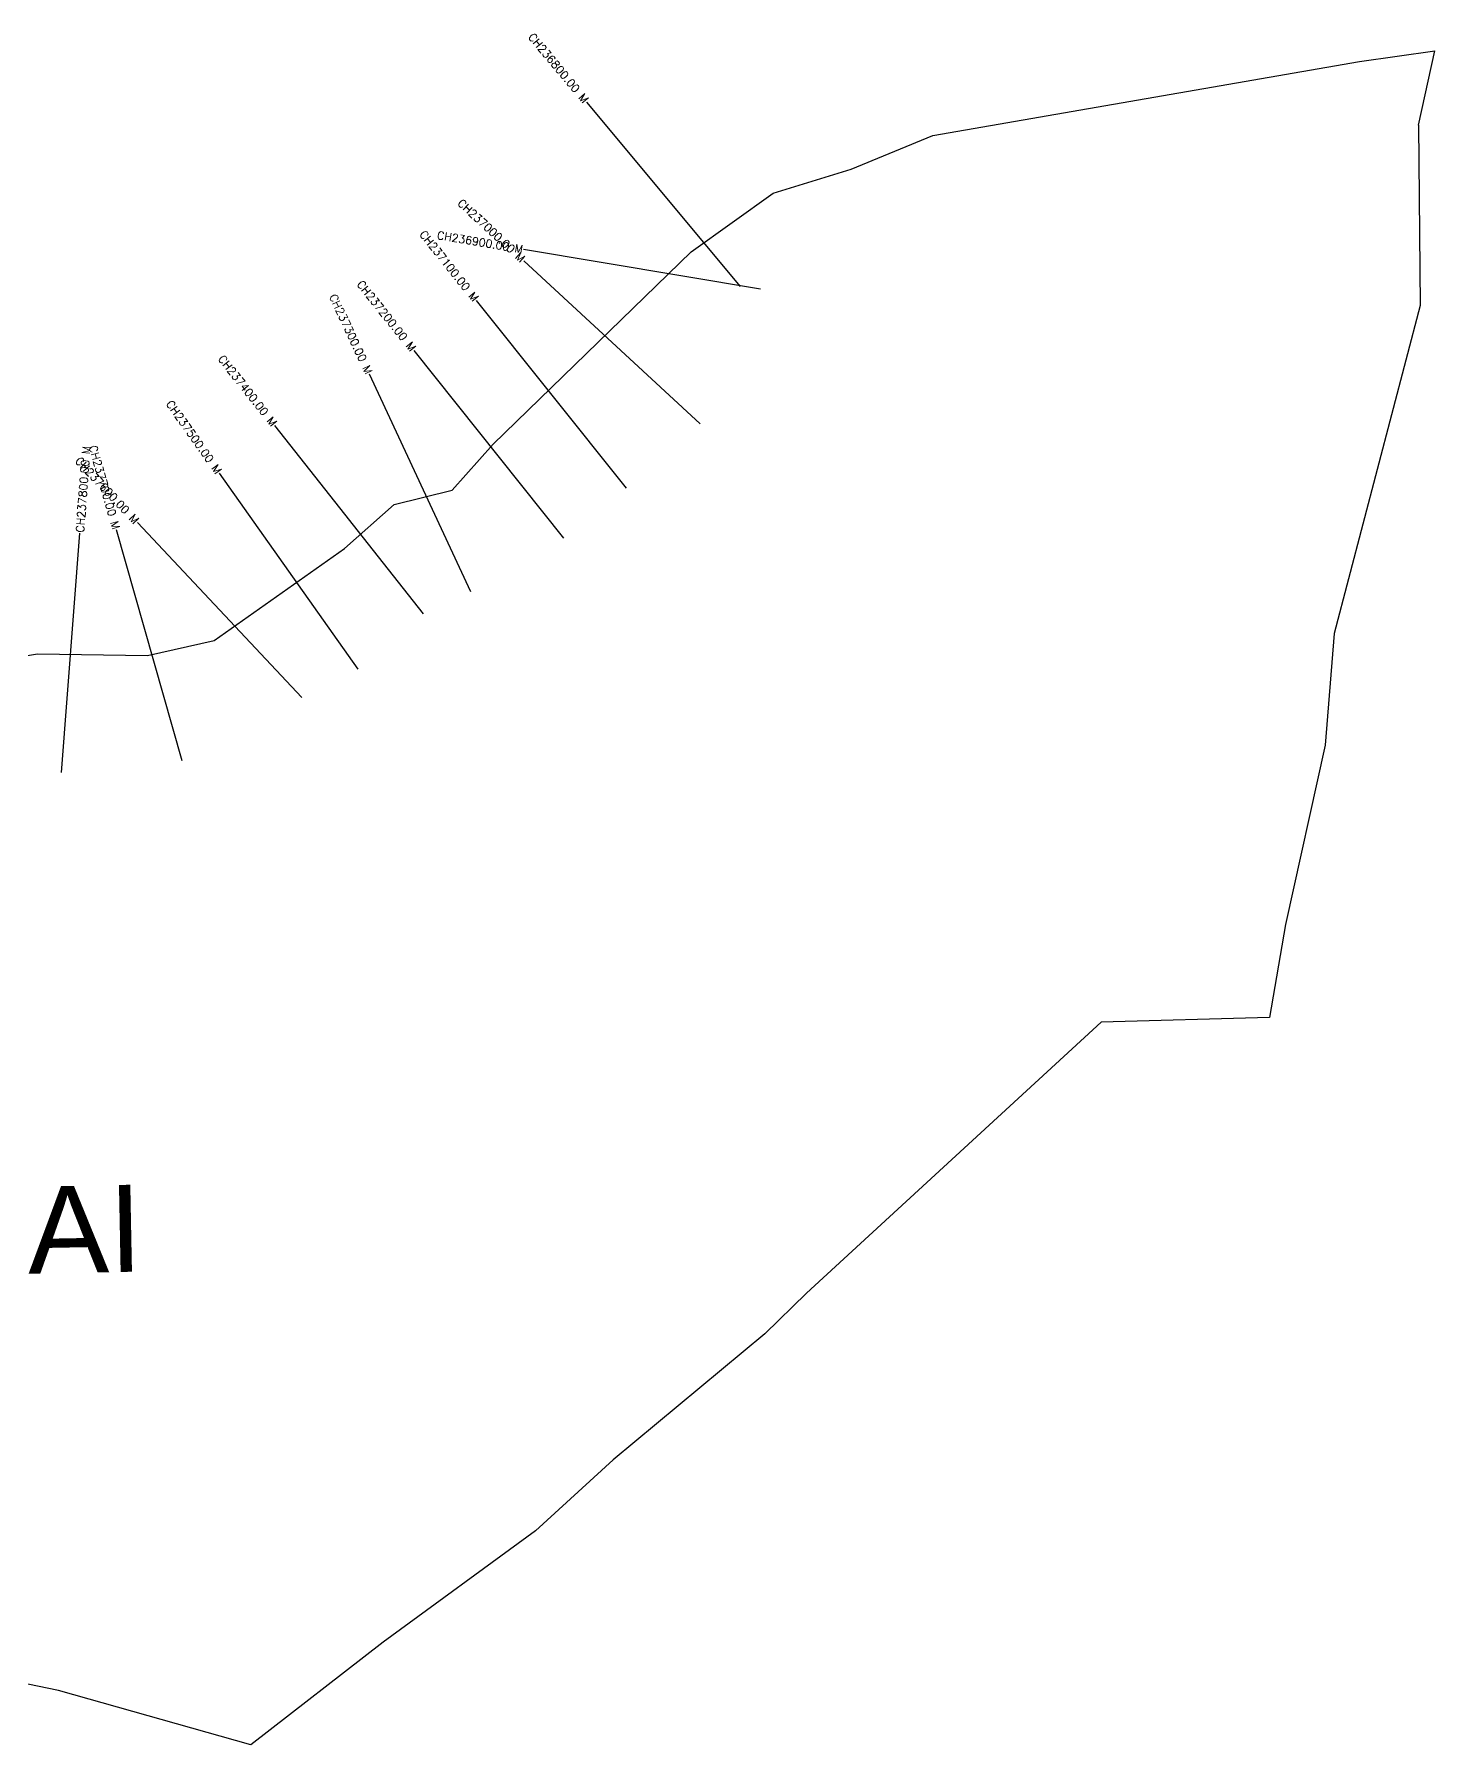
# Model space of a CAD drawing. Header units: metres. Extents: x 278633 to 282207, y 2048811 to 2051536.
# Drawn here: x 280457 to 282207, y 2048811 to 2050948 of the extents above; entities that cross this region are included whole.
import ezdxf
from ezdxf.enums import TextEntityAlignment as Align

# ---------------------------------------------------------------- set-up
doc = ezdxf.new("R2010")
doc.units = ezdxf.units.M
for name, color, linetype in [('CS', 134, 'Continuous'), ('CSMark', 6, 'Continuous'), ('village', 3, 'Continuous'), ('VILLAGE NAME', 250, 'Continuous')]:
    doc.layers.add(name, color=color, linetype=linetype)
doc.styles.get("Standard").update_dxf_attribs({"font": 'simplex.shx'})

msp = doc.modelspace()

# ---------------------------------------------------------------- linework, layer by layer
at = {"color": 6, "flags": 128}
msp.add_lwpolyline([(282186.2, 2050834.5), (282206.6, 2050927.5)], dxfattribs=at)
at = {"layer": 'CS'}
for p, q in [((281339, 2050633.1), (281147, 2050863.6)), ((281364, 2050629.7), (281068.1, 2050679.4)), ((281288.6, 2050461.5), (281068.5, 2050665.3)), ((281196.5, 2050381), (281009.4, 2050615.5)), ((281118.4, 2050318.6), (280931.3, 2050553.1)), ((281002.2, 2050251.5), (280875.6, 2050523.5)), ((280942.9, 2050223.8), (280757.3, 2050459.4)), ((280861.4, 2050154.9), (280688.1, 2050399.8)), ((280490.6, 2050025.5), (280513.5, 2050324.6)), ((280641.3, 2050040.4), (280559.4, 2050329)), ((280790.9, 2050119.2), (280585.5, 2050337.9))]:
    msp.add_line(p, q, dxfattribs=at)
at = {"layer": 'village', "color": 6}
for points in [[(280403, 2050164.2, 0), (280460.6, 2050174.1, 0), (280598.2, 2050171.9, 0), (280681.6, 2050190.7, 0), (280844.4, 2050305.6, 0), (280906.2, 2050360.4, 0), (280978.9, 2050378.7, 0), (281030.2, 2050436.1, 0), (281277.6, 2050676.4, 0), (281380, 2050749.7, 0), (281477.5, 2050779.8, 0), (281579.4, 2050821.9, 0), (282112.6, 2050914.2, 0), (282206.6, 2050927.5, 0)], [(282186.2, 2050834.5, 0), (282188.4, 2050609.2, 0), (282080.9, 2050199.5, 0), (282069.5, 2050059.8, 0), (282019.9, 2049835.8, 0), (282000.3, 2049719.6, 0), (281789.6, 2049713.8, 0), (281421.7, 2049374.8, 0), (281369.4, 2049324.2, 0), (281179.9, 2049166.6, 0), (281082.8, 2049078.1, 0), (280892.5, 2048938.6, 0), (280727.1, 2048810.5, 0), (280487, 2048878.2, 0), (280387.8, 2048898.7, 0)]]:
    msp.add_polyline3d(points, dxfattribs=at)

# ---------------------------------------------------------------- texts
at = {"layer": 'CSMark'}
for s, rotation, p in [('CH236800.00 M', 309.7924, (281146.4, 2050864.4)), ('CH237000.00 M', 317.206, (281067.7, 2050666)), ('CH237100.00 M', 308.5837, (281008.8, 2050616.3)), ('CH236900.00 M', 350.4683, (281067.1, 2050679.5)), ('CH237300.00 M', 294.9527, (280875.2, 2050524.4)), ('CH237200.00 M', 308.5837, (280930.6, 2050553.9)), ('CH237400.00 M', 308.2332, (280756.7, 2050460.2)), ('CH237500.00 M', 305.2818, (280687.5, 2050400.6)), ('CH237700.00 M', 285.8346, (280559.2, 2050329.9)), ('CH237600.00 M', 313.1963, (280584.8, 2050338.7))]:
    msp.add_text(s, height=10, rotation=rotation, dxfattribs=at).set_placement(p, align=Align.MIDDLE_RIGHT)
msp.add_text('CH237800.00 M', height=10, rotation=85.6321, dxfattribs=at).set_placement((280513.6, 2050325.6), align=Align.MIDDLE_LEFT)
at = {"layer": 'VILLAGE NAME', "insert": (280033.6, 2049500), "char_height": 108.748, "attachment_point": 1, "rotation": 1.1028}
msp.add_mtext_dynamic_manual_height_columns('{\\fArial|b0|i0|c0|p34;KORLAI}', width=726.929, gutter_width=543.7, heights=[0], dxfattribs=at)

doc.saveas('drawing.dxf')
